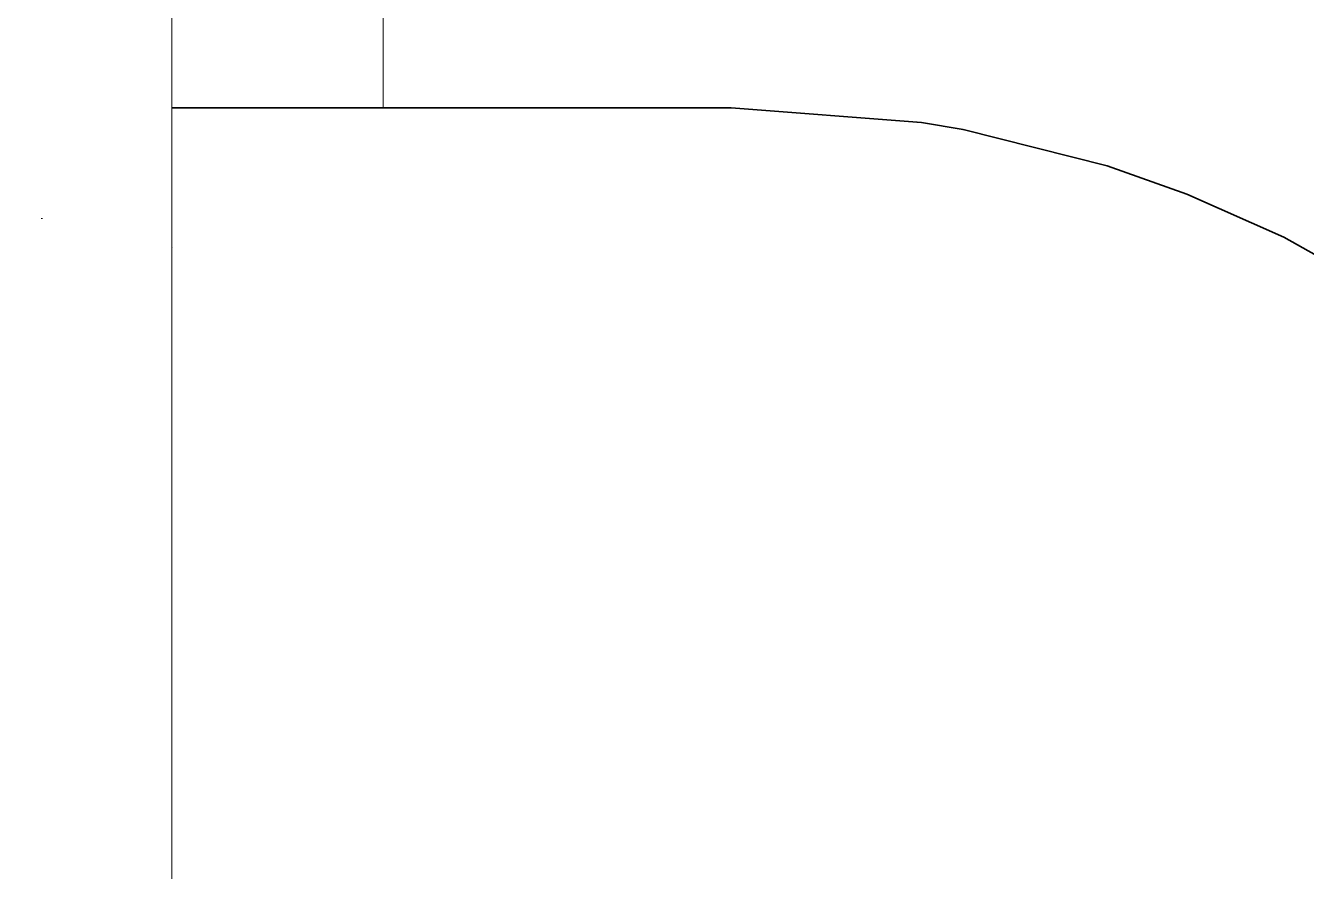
# Model space of a CAD drawing. Header units: millimetres. Extents: x -9413 to 8527, y -300 to 11224.
# Drawn here: x 1648.6 to 1764, y 4366.2 to 4442.4 of the extents above; entities that cross this region are included whole.
import ezdxf

# ---------------------------------------------------------------- set-up
doc = ezdxf.new("R2010")
doc.units = ezdxf.units.MM
doc.header["$MEASUREMENT"] = 0
doc.linetypes.add('Wipeout_Contour', pattern=[1000, 0, -1000])
for name, color, linetype in [('ArchiCAD Doors', 7, 'Continuous'), ('Interior - Furniture', 7, 'Continuous'), ('Structural - Bearing', 7, 'Continuous')]:
    doc.layers.add(name, color=color, linetype=linetype)
doc.layers.add('ArchiCAD Doors_Pen_No__3', color=7, linetype='Continuous', lineweight=18, true_color=0xff6600)
doc.layers.add('Structural - Bearing_Pen_No__177', color=7, linetype='Continuous', lineweight=15, true_color=0xf7e046)
doc.layers.add('Interior - Furniture _Pen_No__7', color=7, linetype='Continuous', lineweight=35)
doc.layers.add('Structural - Bearing_Pen_No__27', color=7, linetype='Continuous', lineweight=35)

# ---------------------------------------------------------------- blocks, each defined once
blk = doc.blocks.new('Section Elem_15_6')
at = {"color": 254, "linetype": 'Wipeout_Contour', "lineweight": 0, "ltscale": 612620.634525}
blk.add_wipeout([(1661.81, 4100), (3461.38, 4100), (3461.38, 4200), (2761.38, 4200), (2761.38, 4642.5), (2768.88, 4650), (3453.88, 4650), (3461.38, 4642.5), (3461.38, 5085), (3421.38, 5085), (3421.38, 5090), (3326.38, 5090), (3326.38, 5108.36), (3421.38, 5115), (3421.38, 5145), (3351.38, 5145), (3351.38, 5155), (3421.38, 5155), (3461.38, 5155), (3461.38, 7100), (1661.81, 7100), (1661.81, 6337), (1680.81, 6337), (1680.81, 6297.14), (1680.81, 6287), (1680.81, 4435), (1712.18, 4435), (1729.31, 4433.68), (1733.06, 4433.04), (1746.05, 4429.77), (1753.23, 4427.22), (1761.97, 4423.34), (1771.92, 4417.75), (1776.7, 4414.56), (1780.21, 4412.85), (1783.89, 4412.33), (1787.39, 4412.99), (1790.39, 4414.85), (1792.37, 4417.6), (1793.23, 4420.99), (1792.86, 4424.53), (1788.68, 4440.25), (1778.49, 4481.79), (1776.19, 4491.92), (1769.49, 4523.6), (1762.7, 4560), (1681.87, 4560), (1681.87, 4590), (1712.18, 4590), (1712.18, 4625), (1726.84, 4624.23), (1741.5, 4623.45), (1772.47, 4621.93), (1788.61, 4621.2), (1804.75, 4620.48), (1821.4, 4619.79), (1838.04, 4619.11), (1855.03, 4618.48), (1872.01, 4617.86), (1906.3, 4616.74), (1940.59, 4615.77), (1974.54, 4614.95), (2007.8, 4614.29), (2040.05, 4613.77), (2059.97, 4613.52), (2078.19, 4613.34), (2094.33, 4613.2), (2108.03, 4613.12), (2113.52, 4613.09), (2119, 4613.07), (2123, 4613.05), (2127, 4613.04), (2131.88, 4613.02), (2133.52, 4613.02), (2139.13, 4612.13), (2144.19, 4609.57), (2148.2, 4605.58), (2150.78, 4600.56), (2151.66, 4595.02), (2151.66, 4590), (2141.55, 4590), (2141.56, 4561.71), (2141.41, 4560.02), (2140.98, 4558.37), (2124.32, 4515.54), (2121.15, 4508.12), (2105.32, 4473.61), (2098.13, 4459.18), (2084.05, 4432.76), (2072.03, 4411.82), (2060.61, 4393.11), (2042.95, 4366.18), (2041.46, 4362.78), (2041.33, 4359.08), (2044.05, 4341.4), (2046.76, 4323.73), (2049.48, 4306.05), (2052.2, 4288.38), (2054.92, 4270.7), (2057.63, 4253.03), (2060.35, 4235.35), (2063.07, 4217.68), (2065.79, 4200), (1742.49, 4200), (1745.18, 4217.5), (1747.87, 4235.02), (1750.56, 4252.54), (1751.8, 4260.59), (1751.81, 4263.51), (1750.97, 4266.32), (1721.33, 4329.23), (1720.37, 4330.85), (1719.11, 4332.27), (1717.61, 4333.43), (1715.91, 4334.29), (1714.08, 4334.82), (1712.18, 4335), (1680.81, 4335), (1680.81, 4200), (1661.81, 4200)], dxfattribs=at).dxf.layer = 'Structural - Bearing'
blk = doc.blocks.new('Section Elem_16_6')
at = {"color": 254, "linetype": 'Wipeout_Contour', "lineweight": 0, "ltscale": 23317.444272}
blk.add_wipeout([(1661.81, 7100), (1461.81, 7100), (1461.81, 4100), (1661.81, 4100)], dxfattribs=at).dxf.layer = 'Structural - Bearing'
at = {"layer": 'Structural - Bearing_Pen_No__177', "linetype": 'Continuous'}
h = blk.add_hatch(dxfattribs=at)
h.set_pattern_fill('Gypsum_0006', color=256, style=0, pattern_type=2)
h.set_pattern_definition([(0, (0, 0), (0, 75), [0, -75])])
h.paths.add_polyline_path([(1661.81, 7100), (1461.81, 7100), (1461.81, 4100), (1661.81, 4100)])
at = {"layer": 'Structural - Bearing_Pen_No__27', "linetype": 'Continuous'}
blk.add_line((1661.81, 7100), (1661.81, 4100), dxfattribs=at)
blk = doc.blocks.new('Section Elem_19_6')
at = {"color": 254, "linetype": 'Wipeout_Contour', "lineweight": 0, "ltscale": 22586.236263}
blk.add_wipeout([(1661.81, 6337), (1661.81, 4435), (1680.81, 4435), (1680.81, 6337)], dxfattribs=at).dxf.layer = 'ArchiCAD Doors'
at = {"layer": 'ArchiCAD Doors_Pen_No__3', "linetype": 'Continuous'}
blk.add_line((1680.81, 4435), (1680.81, 6337), dxfattribs=at)
blk = doc.blocks.new('Section Elem_34_6')
at = {"color": 254, "linetype": 'Wipeout_Contour', "lineweight": 0, "ltscale": 14225.56306}
blk.add_wipeout([(1661.81, 4435), (1661.81, 4433.55), (1712.18, 4435)], dxfattribs=at).dxf.layer = 'Interior - Furniture'
at = {"color": 254, "linetype": 'Wipeout_Contour', "lineweight": 0, "ltscale": 14218.85276}
blk.add_wipeout([(1661.81, 4433.55), (1661.81, 4429.28), (1712.18, 4433.55)], dxfattribs=at).dxf.layer = 'Interior - Furniture'
at = {"color": 254, "linetype": 'Wipeout_Contour', "lineweight": 0, "ltscale": 14240.823523}
blk.add_wipeout([(1661.81, 4433.55), (1712.18, 4433.55), (1712.18, 4435)], dxfattribs=at).dxf.layer = 'Interior - Furniture'
at = {"color": 254, "linetype": 'Wipeout_Contour', "lineweight": 0, "ltscale": 14204.456343}
blk.add_wipeout([(1661.81, 4429.27), (1661.81, 4422.45), (1712.18, 4429.27)], dxfattribs=at).dxf.layer = 'Interior - Furniture'
at = {"color": 254, "linetype": 'Wipeout_Contour', "lineweight": 0, "ltscale": 18961.948473}
blk.add_wipeout([(1661.81, 4429.28), (1661.81, 4429.27), (1712.18, 4429.27), (1712.18, 4433.55)], dxfattribs=at).dxf.layer = 'Interior - Furniture'
at = {"color": 254, "linetype": 'Wipeout_Contour', "lineweight": 0, "ltscale": 14183.227786}
blk.add_wipeout([(1661.81, 4422.43), (1661.81, 4413.43), (1712.18, 4422.43)], dxfattribs=at).dxf.layer = 'Interior - Furniture'
at = {"color": 254, "linetype": 'Wipeout_Contour', "lineweight": 0, "ltscale": 14265.498756}
blk.add_wipeout([(1712.18, 4433.55), (1729.31, 4433.68), (1712.18, 4435)], dxfattribs=at).dxf.layer = 'Interior - Furniture'
at = {"color": 254, "linetype": 'Wipeout_Contour', "lineweight": 0, "ltscale": 14218.361749}
blk.add_wipeout([(1712.18, 4429.27), (1661.81, 4422.44), (1712.18, 4425.85)], dxfattribs=at).dxf.layer = 'Interior - Furniture'
at = {"color": 254, "linetype": 'Wipeout_Contour', "lineweight": 0, "ltscale": 14156.367316}
blk.add_wipeout([(1661.81, 4413.4), (1661.81, 4402.75), (1712.18, 4413.4)], dxfattribs=at).dxf.layer = 'Interior - Furniture'
at = {"layer": 'Interior - Furniture _Pen_No__7', "linetype": 'Continuous'}
blk.add_line((1661.81, 4435), (1712.18, 4435), dxfattribs=at)
at = {"color": 254, "linetype": 'Wipeout_Contour', "lineweight": 0, "ltscale": 14271.596671}
blk.add_wipeout([(1712.18, 4433.55), (1733.06, 4433.04), (1729.31, 4433.68)], dxfattribs=at).dxf.layer = 'Interior - Furniture'
at = {"color": 254, "linetype": 'Wipeout_Contour', "lineweight": 0, "ltscale": 14211.505755}
blk.add_wipeout([(1661.81, 4422.43), (1712.18, 4422.43), (1712.18, 4425.85)], dxfattribs=at).dxf.layer = 'Interior - Furniture'
at = {"color": 254, "linetype": 'Wipeout_Contour', "lineweight": 0, "ltscale": 14130.94096}
blk.add_wipeout([(1661.81, 4402.72), (1661.81, 4396.89), (1712.18, 4402.73)], dxfattribs=at).dxf.layer = 'Interior - Furniture'
at = {"color": 254, "linetype": 'Wipeout_Contour', "lineweight": 0, "ltscale": 14280.052885}
blk.add_wipeout([(1732.83, 4431.81), (1746.05, 4429.77), (1733.06, 4433.04)], dxfattribs=at).dxf.layer = 'Interior - Furniture'
at = {"color": 254, "linetype": 'Wipeout_Contour', "lineweight": 0, "ltscale": 18907.080275}
blk.add_wipeout([(1661.81, 4413.43), (1661.81, 4413.4), (1712.18, 4413.4), (1712.18, 4422.43)], dxfattribs=at).dxf.layer = 'Interior - Furniture'
at = {"color": 254, "linetype": 'Wipeout_Contour', "lineweight": 0, "ltscale": 14114.54497}
blk.add_wipeout([(1661.81, 4396.87), (1661.81, 4391.04), (1712.18, 4396.88)], dxfattribs=at).dxf.layer = 'Interior - Furniture'
at = {"color": 254, "linetype": 'Wipeout_Contour', "lineweight": 0, "ltscale": 14270.988845}
blk.add_wipeout([(1732.83, 4431.81), (1733.06, 4433.04), (1712.18, 4433.55)], dxfattribs=at).dxf.layer = 'Interior - Furniture'
at = {"color": 254, "linetype": 'Wipeout_Contour', "lineweight": 0, "ltscale": 18868.733085}
blk.add_wipeout([(1661.81, 4402.75), (1661.81, 4402.72), (1712.18, 4402.73), (1712.18, 4413.4)], dxfattribs=at).dxf.layer = 'Interior - Furniture'
at = {"color": 254, "linetype": 'Wipeout_Contour', "lineweight": 0, "ltscale": 14092.381317}
blk.add_wipeout([(1661.81, 4391.02), (1661.81, 4379.02), (1712.18, 4391.03)], dxfattribs=at).dxf.layer = 'Interior - Furniture'
at = {"color": 254, "linetype": 'Wipeout_Contour', "lineweight": 0, "ltscale": 14256.158499}
blk.add_wipeout([(1732.12, 4428.18), (1712.18, 4433.55), (1712.18, 4429.27)], dxfattribs=at).dxf.layer = 'Interior - Furniture'
at = {"color": 254, "linetype": 'Wipeout_Contour', "lineweight": 0, "ltscale": 14281.727}
blk.add_wipeout([(1732.83, 4431.81), (1753.23, 4427.22), (1746.05, 4429.77)], dxfattribs=at).dxf.layer = 'Interior - Furniture'
at = {"color": 254, "linetype": 'Wipeout_Contour', "lineweight": 0, "ltscale": 18842.378}
blk.add_wipeout([(1661.81, 4396.89), (1661.81, 4396.87), (1712.18, 4396.88), (1712.18, 4402.73)], dxfattribs=at).dxf.layer = 'Interior - Furniture'
at = {"color": 254, "linetype": 'Wipeout_Contour', "lineweight": 0, "ltscale": 14064.402481}
blk.add_wipeout([(1661.81, 4378.98), (1661.81, 4373.15), (1712.18, 4378.97)], dxfattribs=at).dxf.layer = 'Interior - Furniture'
at = {"color": 254, "linetype": 'Wipeout_Contour', "lineweight": 0, "ltscale": 14283.913929}
blk.add_wipeout([(1752.75, 4426.06), (1761.97, 4423.34), (1753.23, 4427.22)], dxfattribs=at).dxf.layer = 'Interior - Furniture'
at = {"color": 254, "linetype": 'Wipeout_Contour', "lineweight": 0, "ltscale": 18820.53216}
blk.add_wipeout([(1661.81, 4391.04), (1661.81, 4391.02), (1712.18, 4391.03), (1712.18, 4396.88)], dxfattribs=at).dxf.layer = 'Interior - Furniture'
at = {"color": 254, "linetype": 'Wipeout_Contour', "lineweight": 0, "ltscale": 14048.01783}
blk.add_wipeout([(1661.81, 4373.13), (1661.81, 4367.3), (1712.18, 4373.12)], dxfattribs=at).dxf.layer = 'Interior - Furniture'
at = {"color": 254, "linetype": 'Wipeout_Contour', "lineweight": 0, "ltscale": 14280.291846}
blk.add_wipeout([(1752.75, 4426.06), (1753.23, 4427.22), (1732.83, 4431.81)], dxfattribs=at).dxf.layer = 'Interior - Furniture'
at = {"color": 254, "linetype": 'Wipeout_Contour', "lineweight": 0, "ltscale": 18781.346847}
blk.add_wipeout([(1661.81, 4379.02), (1661.81, 4378.98), (1712.18, 4378.97), (1712.18, 4391.03)], dxfattribs=at).dxf.layer = 'Interior - Furniture'
at = {"color": 254, "linetype": 'Wipeout_Contour', "lineweight": 0, "ltscale": 14027.136451}
blk.add_wipeout([(1661.81, 4367.28), (1661.81, 4356.63), (1712.18, 4367.27)], dxfattribs=at).dxf.layer = 'Interior - Furniture'
at = {"color": 254, "linetype": 'Wipeout_Contour', "lineweight": 0, "ltscale": 14266.099894}
blk.add_wipeout([(1732.12, 4428.18), (1732.83, 4431.81), (1712.18, 4433.55)], dxfattribs=at).dxf.layer = 'Interior - Furniture'
at = {"color": 254, "linetype": 'Wipeout_Contour', "lineweight": 0, "ltscale": 14281.852178}
blk.add_wipeout([(1752.75, 4426.06), (1771.92, 4417.75), (1761.97, 4423.34)], dxfattribs=at).dxf.layer = 'Interior - Furniture'
at = {"color": 254, "linetype": 'Wipeout_Contour', "lineweight": 0, "ltscale": 18753.712302}
blk.add_wipeout([(1661.81, 4373.15), (1661.81, 4373.13), (1712.18, 4373.12), (1712.18, 4378.97)], dxfattribs=at).dxf.layer = 'Interior - Furniture'
at = {"layer": 'Interior - Furniture _Pen_No__7', "linetype": 'Continuous'}
for p, q in [((1712.18, 4435), (1729.31, 4433.68)), ((1729.31, 4433.68), (1733.06, 4433.04))]:
    blk.add_line(p, q, dxfattribs=at)
at = {"color": 254, "linetype": 'Wipeout_Contour', "lineweight": 0, "ltscale": 14249.422551}
blk.add_wipeout([(1732.12, 4428.18), (1712.18, 4429.27), (1712.18, 4425.85)], dxfattribs=at).dxf.layer = 'Interior - Furniture'
at = {"color": 254, "linetype": 'Wipeout_Contour', "lineweight": 0, "ltscale": 14278.420353}
blk.add_wipeout([(1771.24, 4416.69), (1771.92, 4417.75), (1752.75, 4426.06)], dxfattribs=at).dxf.layer = 'Interior - Furniture'
at = {"color": 254, "linetype": 'Wipeout_Contour', "lineweight": 0, "ltscale": 18731.881729}
blk.add_wipeout([(1661.81, 4367.3), (1661.81, 4367.28), (1712.18, 4367.27), (1712.18, 4373.12)], dxfattribs=at).dxf.layer = 'Interior - Furniture'
at = {"color": 254, "linetype": 'Wipeout_Contour', "lineweight": 0, "ltscale": 14236.574391}
blk.add_wipeout([(1712.18, 4425.85), (1712.18, 4422.43), (1730.99, 4422.33)], dxfattribs=at).dxf.layer = 'Interior - Furniture'
at = {"color": 254, "linetype": 'Wipeout_Contour', "lineweight": 0, "ltscale": 18701.99267}
blk.add_wipeout([(1661.81, 4356.63), (1661.81, 4356.62), (1712.18, 4361.93), (1712.18, 4367.27)], dxfattribs=at).dxf.layer = 'Interior - Furniture'
at = {"color": 254, "linetype": 'Wipeout_Contour', "lineweight": 0, "ltscale": 14249.358082}
blk.add_wipeout([(1730.99, 4422.33), (1732.12, 4428.18), (1712.18, 4425.85)], dxfattribs=at).dxf.layer = 'Interior - Furniture'
at = {"color": 254, "linetype": 'Wipeout_Contour', "lineweight": 0, "ltscale": 14273.955619}
blk.add_wipeout([(1752.75, 4426.06), (1732.83, 4431.81), (1732.12, 4428.18)], dxfattribs=at).dxf.layer = 'Interior - Furniture'
at = {"color": 254, "linetype": 'Wipeout_Contour', "lineweight": 0, "ltscale": 14217.264158}
blk.add_wipeout([(1729.49, 4414.55), (1712.18, 4422.43), (1712.18, 4413.4)], dxfattribs=at).dxf.layer = 'Interior - Furniture'
at = {"layer": 'Interior - Furniture _Pen_No__7', "linetype": 'Continuous'}
blk.add_line((1733.06, 4433.04), (1746.05, 4429.77), dxfattribs=at)
at = {"color": 254, "linetype": 'Wipeout_Contour', "lineweight": 0, "ltscale": 14232.882535}
blk.add_wipeout([(1729.49, 4414.55), (1730.99, 4422.33), (1712.18, 4422.43)], dxfattribs=at).dxf.layer = 'Interior - Furniture'
at = {"color": 254, "linetype": 'Wipeout_Contour', "lineweight": 0, "ltscale": 14189.674951}
blk.add_wipeout([(1727.69, 4405.24), (1712.18, 4413.4), (1712.18, 4402.73)], dxfattribs=at).dxf.layer = 'Interior - Furniture'
at = {"color": 254, "linetype": 'Wipeout_Contour', "lineweight": 0, "ltscale": 14260.448018}
blk.add_wipeout([(1751.38, 4422.62), (1732.12, 4428.18), (1730.99, 4422.33)], dxfattribs=at).dxf.layer = 'Interior - Furniture'
at = {"color": 254, "linetype": 'Wipeout_Contour', "lineweight": 0, "ltscale": 14207.250454}
blk.add_wipeout([(1727.69, 4405.24), (1729.49, 4414.55), (1712.18, 4413.4)], dxfattribs=at).dxf.layer = 'Interior - Furniture'
at = {"color": 254, "linetype": 'Wipeout_Contour', "lineweight": 0, "ltscale": 14272.09944}
blk.add_wipeout([(1751.38, 4422.62), (1752.75, 4426.06), (1732.12, 4428.18)], dxfattribs=at).dxf.layer = 'Interior - Furniture'
at = {"color": 254, "linetype": 'Wipeout_Contour', "lineweight": 0, "ltscale": 14174.710663}
blk.add_wipeout([(1727.69, 4405.24), (1712.18, 4402.73), (1712.18, 4396.88)], dxfattribs=at).dxf.layer = 'Interior - Furniture'
at = {"layer": 'Interior - Furniture _Pen_No__7', "linetype": 'Continuous'}
blk.add_line((1746.05, 4429.77), (1753.23, 4427.22), dxfattribs=at)
at = {"color": 254, "linetype": 'Wipeout_Contour', "lineweight": 0, "ltscale": 14241.074401}
blk.add_wipeout([(1749.16, 4417.08), (1730.99, 4422.33), (1729.49, 4414.55)], dxfattribs=at).dxf.layer = 'Interior - Furniture'
at = {"color": 254, "linetype": 'Wipeout_Contour', "lineweight": 0, "ltscale": 14153.368945}
blk.add_wipeout([(1725.68, 4394.86), (1712.18, 4396.88), (1712.18, 4391.03)], dxfattribs=at).dxf.layer = 'Interior - Furniture'
at = {"color": 254, "linetype": 'Wipeout_Contour', "lineweight": 0, "ltscale": 14256.887163}
blk.add_wipeout([(1749.16, 4417.08), (1751.38, 4422.62), (1730.99, 4422.33)], dxfattribs=at).dxf.layer = 'Interior - Furniture'
at = {"color": 254, "linetype": 'Wipeout_Contour', "lineweight": 0, "ltscale": 14171.505568}
blk.add_wipeout([(1725.68, 4394.86), (1727.69, 4405.24), (1712.18, 4396.88)], dxfattribs=at).dxf.layer = 'Interior - Furniture'
at = {"color": 254, "linetype": 'Wipeout_Contour', "lineweight": 0, "ltscale": 14125.51225}
blk.add_wipeout([(1723.57, 4383.93), (1712.18, 4391.03), (1712.18, 4378.97)], dxfattribs=at).dxf.layer = 'Interior - Furniture'
at = {"color": 254, "linetype": 'Wipeout_Contour', "lineweight": 0, "ltscale": 14272.60136}
blk.add_wipeout([(1769.23, 4413.58), (1752.75, 4426.06), (1751.38, 4422.62)], dxfattribs=at).dxf.layer = 'Interior - Furniture'
at = {"color": 254, "linetype": 'Wipeout_Contour', "lineweight": 0, "ltscale": 14216.172071}
blk.add_wipeout([(1746.2, 4409.73), (1729.49, 4414.55), (1727.69, 4405.24)], dxfattribs=at).dxf.layer = 'Interior - Furniture'
at = {"color": 254, "linetype": 'Wipeout_Contour', "lineweight": 0, "ltscale": 14145.145687}
blk.add_wipeout([(1723.57, 4383.93), (1725.68, 4394.86), (1712.18, 4391.03)], dxfattribs=at).dxf.layer = 'Interior - Furniture'
at = {"color": 254, "linetype": 'Wipeout_Contour', "lineweight": 0, "ltscale": 14097.522437}
blk.add_wipeout([(1721.45, 4373), (1712.18, 4378.97), (1712.18, 4373.12)], dxfattribs=at).dxf.layer = 'Interior - Furniture'
at = {"color": 254, "linetype": 'Wipeout_Contour', "lineweight": 0, "ltscale": 14273.703098}
blk.add_wipeout([(1769.23, 4413.58), (1771.24, 4416.69), (1752.75, 4426.06)], dxfattribs=at).dxf.layer = 'Interior - Furniture'
at = {"color": 254, "linetype": 'Wipeout_Contour', "lineweight": 0, "ltscale": 14234.944848}
blk.add_wipeout([(1746.2, 4409.73), (1749.16, 4417.08), (1729.49, 4414.55)], dxfattribs=at).dxf.layer = 'Interior - Furniture'
at = {"color": 254, "linetype": 'Wipeout_Contour', "lineweight": 0, "ltscale": 14187.044517}
blk.add_wipeout([(1742.66, 4400.92), (1727.69, 4405.24), (1725.68, 4394.86)], dxfattribs=at).dxf.layer = 'Interior - Furniture'
at = {"color": 254, "linetype": 'Wipeout_Contour', "lineweight": 0, "ltscale": 14111.936456}
blk.add_wipeout([(1721.45, 4373), (1723.57, 4383.93), (1712.18, 4378.97)], dxfattribs=at).dxf.layer = 'Interior - Furniture'
at = {"layer": 'Interior - Furniture _Pen_No__7', "linetype": 'Continuous'}
blk.add_line((1753.23, 4427.22), (1761.97, 4423.34), dxfattribs=at)
at = {"color": 254, "linetype": 'Wipeout_Contour', "lineweight": 0, "ltscale": 14256.925976}
blk.add_wipeout([(1766, 4408.55), (1751.38, 4422.62), (1749.16, 4417.08)], dxfattribs=at).dxf.layer = 'Interior - Furniture'
at = {"color": 254, "linetype": 'Wipeout_Contour', "lineweight": 0, "ltscale": 14208.064984}
blk.add_wipeout([(1742.66, 4400.92), (1746.2, 4409.73), (1727.69, 4405.24)], dxfattribs=at).dxf.layer = 'Interior - Furniture'
at = {"color": 254, "linetype": 'Wipeout_Contour', "lineweight": 0, "ltscale": 14155.180943}
blk.add_wipeout([(1738.72, 4391.1), (1725.68, 4394.86), (1723.57, 4383.93)], dxfattribs=at).dxf.layer = 'Interior - Furniture'
at = {"color": 254, "linetype": 'Wipeout_Contour', "lineweight": 0, "ltscale": 14087.521099}
blk.add_wipeout([(1721.45, 4373), (1712.18, 4373.12), (1712.18, 4367.27)], dxfattribs=at).dxf.layer = 'Interior - Furniture'
at = {"color": 254, "linetype": 'Wipeout_Contour', "lineweight": 0, "ltscale": 14260.619603}
blk.add_wipeout([(1766, 4408.55), (1769.23, 4413.58), (1751.38, 4422.62)], dxfattribs=at).dxf.layer = 'Interior - Furniture'
at = {"color": 254, "linetype": 'Wipeout_Contour', "lineweight": 0, "ltscale": 14177.508987}
blk.add_wipeout([(1738.72, 4391.1), (1742.66, 4400.92), (1725.68, 4394.86)], dxfattribs=at).dxf.layer = 'Interior - Furniture'
at = {"color": 254, "linetype": 'Wipeout_Contour', "lineweight": 0, "ltscale": 14065.920759}
blk.add_wipeout([(1719.45, 4362.62), (1712.18, 4367.27), (1712.18, 4361.93)], dxfattribs=at).dxf.layer = 'Interior - Furniture'
at = {"layer": 'Interior - Furniture _Pen_No__7', "linetype": 'Continuous'}
blk.add_line((1761.97, 4423.34), (1771.92, 4417.75), dxfattribs=at)
at = {"color": 254, "linetype": 'Wipeout_Contour', "lineweight": 0, "ltscale": 14235.135828}
blk.add_wipeout([(1761.7, 4401.88), (1749.16, 4417.08), (1746.2, 4409.73)], dxfattribs=at).dxf.layer = 'Interior - Furniture'
at = {"color": 254, "linetype": 'Wipeout_Contour', "lineweight": 0, "ltscale": 14079.626038}
blk.add_wipeout([(1719.45, 4362.62), (1721.45, 4373), (1712.18, 4367.27)], dxfattribs=at).dxf.layer = 'Interior - Furniture'
at = {"color": 254, "linetype": 'Wipeout_Contour', "lineweight": 0, "ltscale": 14241.089848}
blk.add_wipeout([(1761.7, 4401.88), (1766, 4408.55), (1749.16, 4417.08)], dxfattribs=at).dxf.layer = 'Interior - Furniture'
at = {"color": 254, "linetype": 'Wipeout_Contour', "lineweight": 0, "ltscale": 14122.191402}
blk.add_wipeout([(1734.57, 4380.76), (1723.57, 4383.93), (1721.45, 4373)], dxfattribs=at).dxf.layer = 'Interior - Furniture'
at = {"color": 254, "linetype": 'Wipeout_Contour', "lineweight": 0, "ltscale": 14208.29069}
blk.add_wipeout([(1756.55, 4393.88), (1746.2, 4409.73), (1742.66, 4400.92)], dxfattribs=at).dxf.layer = 'Interior - Furniture'
at = {"color": 254, "linetype": 'Wipeout_Contour', "lineweight": 0, "ltscale": 14144.784882}
blk.add_wipeout([(1734.57, 4380.76), (1738.72, 4391.1), (1723.57, 4383.93)], dxfattribs=at).dxf.layer = 'Interior - Furniture'
at = {"color": 254, "linetype": 'Wipeout_Contour', "lineweight": 0, "ltscale": 14089.744503}
blk.add_wipeout([(1730.42, 4370.42), (1721.45, 4373), (1719.45, 4362.62)], dxfattribs=at).dxf.layer = 'Interior - Furniture'
at = {"color": 254, "linetype": 'Wipeout_Contour', "lineweight": 0, "ltscale": 14216.126063}
blk.add_wipeout([(1756.55, 4393.88), (1761.7, 4401.88), (1746.2, 4409.73)], dxfattribs=at).dxf.layer = 'Interior - Furniture'
at = {"color": 254, "linetype": 'Wipeout_Contour', "lineweight": 0, "ltscale": 14111.518241}
blk.add_wipeout([(1730.42, 4370.42), (1734.57, 4380.76), (1721.45, 4373)], dxfattribs=at).dxf.layer = 'Interior - Furniture'
at = {"color": 254, "linetype": 'Wipeout_Contour', "lineweight": 0, "ltscale": 14230.424332}
blk.add_wipeout([(1777.84, 4393.81), (1766, 4408.55), (1761.7, 4401.88)], dxfattribs=at).dxf.layer = 'Interior - Furniture'
at = {"color": 254, "linetype": 'Wipeout_Contour', "lineweight": 0, "ltscale": 14177.727672}
blk.add_wipeout([(1750.8, 4384.97), (1742.66, 4400.92), (1738.72, 4391.1)], dxfattribs=at).dxf.layer = 'Interior - Furniture'
at = {"color": 254, "linetype": 'Wipeout_Contour', "lineweight": 0, "ltscale": 14079.378921}
blk.add_wipeout([(1726.48, 4360.6), (1730.42, 4370.42), (1719.45, 4362.62)], dxfattribs=at).dxf.layer = 'Interior - Furniture'
at = {"color": 254, "linetype": 'Wipeout_Contour', "lineweight": 0, "ltscale": 14186.968785}
blk.add_wipeout([(1750.8, 4384.97), (1756.55, 4393.88), (1742.66, 4400.92)], dxfattribs=at).dxf.layer = 'Interior - Furniture'
at = {"color": 254, "linetype": 'Wipeout_Contour', "lineweight": 0, "ltscale": 14204.510103}
blk.add_wipeout([(1771.39, 4387.06), (1761.7, 4401.88), (1756.55, 4393.88)], dxfattribs=at).dxf.layer = 'Interior - Furniture'
at = {"color": 254, "linetype": 'Wipeout_Contour', "lineweight": 0, "ltscale": 14144.975699}
blk.add_wipeout([(1744.76, 4375.59), (1738.72, 4391.1), (1734.57, 4380.76)], dxfattribs=at).dxf.layer = 'Interior - Furniture'
at = {"color": 254, "linetype": 'Wipeout_Contour', "lineweight": 0, "ltscale": 14212.289275}
blk.add_wipeout([(1771.39, 4387.06), (1777.84, 4393.81), (1761.7, 4401.88)], dxfattribs=at).dxf.layer = 'Interior - Furniture'
at = {"color": 254, "linetype": 'Wipeout_Contour', "lineweight": 0, "ltscale": 14155.104592}
blk.add_wipeout([(1744.76, 4375.59), (1750.8, 4384.97), (1738.72, 4391.1)], dxfattribs=at).dxf.layer = 'Interior - Furniture'
at = {"color": 254, "linetype": 'Wipeout_Contour', "lineweight": 0, "ltscale": 14174.712042}
blk.add_wipeout([(1764, 4379.31), (1756.55, 4393.88), (1750.8, 4384.97)], dxfattribs=at).dxf.layer = 'Interior - Furniture'
at = {"color": 254, "linetype": 'Wipeout_Contour', "lineweight": 0, "ltscale": 14111.665468}
blk.add_wipeout([(1738.72, 4366.21), (1734.57, 4380.76), (1730.42, 4370.42)], dxfattribs=at).dxf.layer = 'Interior - Furniture'
at = {"color": 254, "linetype": 'Wipeout_Contour', "lineweight": 0, "ltscale": 14184.432233}
blk.add_wipeout([(1764, 4379.31), (1771.39, 4387.06), (1756.55, 4393.88)], dxfattribs=at).dxf.layer = 'Interior - Furniture'
at = {"color": 254, "linetype": 'Wipeout_Contour', "lineweight": 0, "ltscale": 14122.132159}
blk.add_wipeout([(1738.72, 4366.21), (1744.76, 4375.59), (1734.57, 4380.76)], dxfattribs=at).dxf.layer = 'Interior - Furniture'
at = {"color": 254, "linetype": 'Wipeout_Contour', "lineweight": 0, "ltscale": 14079.467568}
blk.add_wipeout([(1732.98, 4357.3), (1730.42, 4370.42), (1726.48, 4360.6)], dxfattribs=at).dxf.layer = 'Interior - Furniture'
at = {"color": 254, "linetype": 'Wipeout_Contour', "lineweight": 0, "ltscale": 14142.557751}
blk.add_wipeout([(1756.05, 4370.97), (1750.8, 4384.97), (1744.76, 4375.59)], dxfattribs=at).dxf.layer = 'Interior - Furniture'
at = {"color": 254, "linetype": 'Wipeout_Contour', "lineweight": 0, "ltscale": 14089.707424}
blk.add_wipeout([(1732.98, 4357.3), (1738.72, 4366.21), (1730.42, 4370.42)], dxfattribs=at).dxf.layer = 'Interior - Furniture'
at = {"color": 254, "linetype": 'Wipeout_Contour', "lineweight": 0, "ltscale": 14153.464926}
blk.add_wipeout([(1756.05, 4370.97), (1764, 4379.31), (1750.8, 4384.97)], dxfattribs=at).dxf.layer = 'Interior - Furniture'
at = {"color": 254, "linetype": 'Wipeout_Contour', "lineweight": 0, "ltscale": 14109.70764}
blk.add_wipeout([(1747.97, 4362.51), (1744.76, 4375.59), (1738.72, 4366.21)], dxfattribs=at).dxf.layer = 'Interior - Furniture'
at = {"color": 254, "linetype": 'Wipeout_Contour', "lineweight": 0, "ltscale": 14121.037307}
blk.add_wipeout([(1747.97, 4362.51), (1756.05, 4370.97), (1744.76, 4375.59)], dxfattribs=at).dxf.layer = 'Interior - Furniture'
at = {"color": 254, "linetype": 'Wipeout_Contour', "lineweight": 0, "ltscale": 14077.844874}
blk.add_wipeout([(1740.22, 4354.38), (1738.72, 4366.21), (1732.98, 4357.3)], dxfattribs=at).dxf.layer = 'Interior - Furniture'
at = {"color": 254, "linetype": 'Wipeout_Contour', "lineweight": 0, "ltscale": 14138.042776}
blk.add_wipeout([(1765.21, 4362.85), (1764, 4379.31), (1756.05, 4370.97)], dxfattribs=at).dxf.layer = 'Interior - Furniture'
at = {"color": 254, "linetype": 'Wipeout_Contour', "lineweight": 0, "ltscale": 14088.881654}
blk.add_wipeout([(1740.22, 4354.38), (1747.97, 4362.51), (1738.72, 4366.21)], dxfattribs=at).dxf.layer = 'Interior - Furniture'
at = {"color": 254, "linetype": 'Wipeout_Contour', "lineweight": 0, "ltscale": 14106.327952}
blk.add_wipeout([(1755.49, 4355.91), (1756.05, 4370.97), (1747.97, 4362.51)], dxfattribs=at).dxf.layer = 'Interior - Furniture'
at = {"color": 254, "linetype": 'Wipeout_Contour', "lineweight": 0, "ltscale": 14113.432084}
blk.add_wipeout([(1755.49, 4355.91), (1765.21, 4362.85), (1756.05, 4370.97)], dxfattribs=at).dxf.layer = 'Interior - Furniture'

msp = doc.modelspace()

# ---------------------------------------------------------------- block references
at = {"layer": 'Structural - Bearing'}
msp.add_blockref('Section Elem_15_6', (0, 0), dxfattribs=at)

# ---------------------------------------------------------------- next in the draw order: block references
msp.add_blockref('Section Elem_16_6', (0, 0), dxfattribs=at)

# ---------------------------------------------------------------- next in the draw order: block references
at = {"layer": 'ArchiCAD Doors'}
msp.add_blockref('Section Elem_19_6', (0, 0), dxfattribs=at)

# ---------------------------------------------------------------- next in the draw order: block references
at = {"layer": 'Interior - Furniture'}
msp.add_blockref('Section Elem_34_6', (0, 0), dxfattribs=at)

doc.saveas('drawing.dxf')
